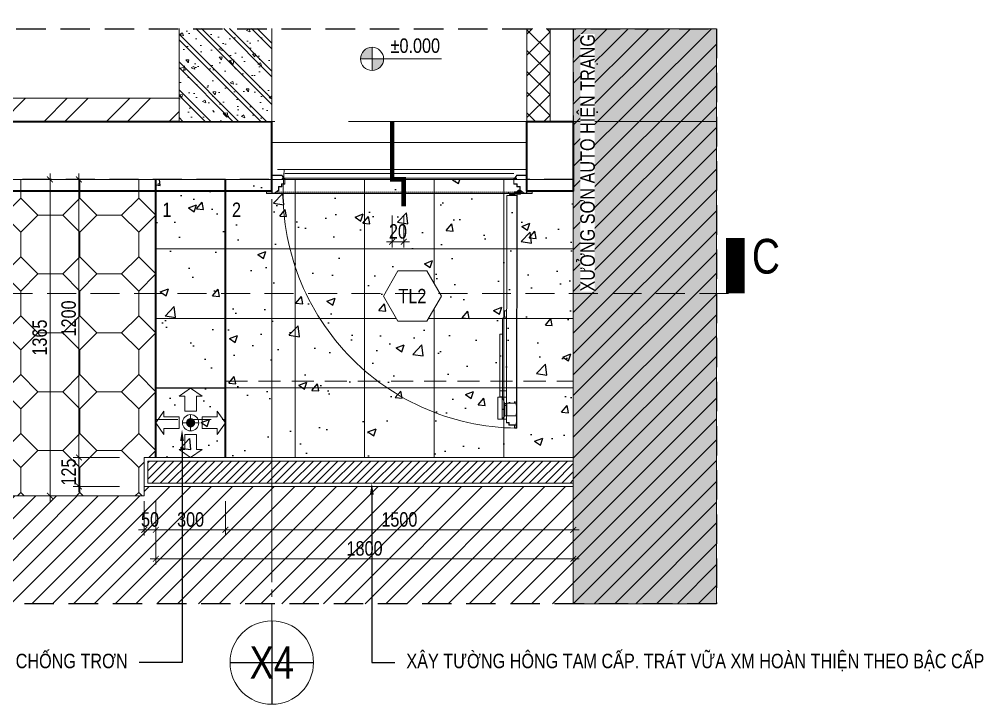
# Model space of a CAD drawing. Header units: millimetres. Extents: x -547695 to 905972, y -1055718 to 167349.
# Drawn here: x -527198 to -523077, y -1016151 to -1013214 of the extents above; entities that cross this region are included whole.
import ezdxf
from ezdxf import colors
from ezdxf.entities.mleader import LeaderData, LeaderLine
from ezdxf.enums import TextEntityAlignment as Align
from ezdxf.math import Vec2, Vec3
from ezdxf.xclip import XClip

# ---------------------------------------------------------------- set-up
doc = ezdxf.new("R2010")
doc.units = ezdxf.units.MM
doc.header["$XCLIPFRAME"] = 0
for name, pattern in [('$0$BASE-A0$0$HIDDEN', [0.375, 0.25, -0.125]), ('CENTER', [50.8, 31.75, -6.35, 6.35, -6.35]), ('HIDDEN', [9.525, 6.35, -3.175]), ('XR-MB (+8.000)$0$$0$BASE-A0$0$HIDDEN', [0.375, 0.25, -0.125])]:
    doc.linetypes.add(name, pattern=pattern)
doc.layers.get('DEFPOINTS').update_dxf_attribs({"color": 1, "lineweight": 25})
doc.layers.add('8', color=8, linetype='Continuous')
doc.layers.add('A.DIM', color=8, linetype='Continuous')
for name, color, linetype, lineweight in [('A-COLS', 9, 'Continuous', 9), ('A-DIMS', 8, 'Continuous', 9), ('A-DOOR', 142, 'Continuous', 9), ('A-GRID', 250, 'CENTER', 15), ('A-HEVY', 111, 'Continuous', 35), ('A-HIDD', 45, 'HIDDEN', 9), ('A-PATT', 252, 'Continuous', 9), ('A-SYMBOLS', 10, 'Continuous', 13), ('A-WALL', 12, 'Continuous', 13), ('A-WALL-INT', 31, 'Continuous', 9), ('NTT-8-THAY', 7, 'Continuous', 18), ('XR-MB (+8.000)$0$chi dan', 8, 'Continuous', 9), ('XR-MB (+8.000)$0$DIM TAN', 169, 'Continuous', 13), ('XR-MB (+8.000)$0$net khung', 2, 'Continuous', 13), ('XR-MB (+8.000)$0$phu kien ngoai cua', 4, 'Continuous', 5)]:
    doc.layers.add(name, color=color, linetype=linetype, lineweight=lineweight)
doc.styles.add('VTK _ Arial_2.5 mm', font='arial.ttf', dxfattribs={"width": 0.8})
doc.styles.add('VTK_Arial', font='arial.ttf', dxfattribs={"width": 0.8})
doc.styles.add('VTK_Arial_3.5 mm', font='arial.ttf', dxfattribs={"width": 0.8, "height": 3.5})
doc.dimstyles.new('$ZCDB_AUDIT_GENERATED_BDC7FD', dxfattribs={"dimscale": 25, "dimtxt": 2.5, "dimasz": 1, "dimexe": 1, "dimexo": 0, "dimgap": 0.5, "dimtad": 1, "dimdec": 0, "dimzin": 12, "dimdsep": 46, "dimtxsty": 'VTK_Arial', "dimblk": 'ARCHTICK', "dimcen": 0, "dimdle": 1, "dimclrd": 256, "dimclre": 256, "dimclrt": 7, "dimadec": 1, "dimazin": 3, "dimtfac": 1, "dimtdec": 0, "dimtmove": 0, "dimatfit": 2, "dimfxl": 20, "dimtolj": 1, "dimtzin": 0, "dimlwd": -1, "dimlwe": -1, "dimarcsym": 0})

# ---------------------------------------------------------------- blocks, each defined once
blk = doc.blocks.new('ERBHRTHB4T')
at = {"color": 0}
blk.add_wipeout([(-200, 100), (200, 100), (200, -400), (-200, -400)], dxfattribs=at).dxf.layer = '8'
at = {"layer": 'A-PATT'}
h = blk.add_hatch(dxfattribs=at)
h.set_pattern_fill('BT-01', color=256, scale=20, style=0, double=1, pattern_type=2)
h.set_pattern_definition([(50, (115612.73, 26820), (143.45204, -12.55043), [15, -165]), (355, (115612.73, 26820), (-27.75027, 150.43843), [12, -132]), (100.4514, (115624.68, 26818.95), (115.70188, 137.88791), [12.74804, -140.22842]), (46.1842, (115612.73, 26860), (213.4482, -33.1038), [22.5, -247.5]), (96.6356, (115630.52, 26857.24), (186.93254, 194.82357), [19.12206, -210.3426]), (351.1842, (115612.73, 26860), (186.9324, 194.8237), [18, -198]), (21, (115632.73, 26850), (119.38141, -80.52378), [15, -165]), (326, (115632.73, 26850), (48.66307, 145.03), [12, -132]), (71.4514, (115642.68, 26843.29), (168.04453, 64.5061), [12.74804, -140.22842]), (37.5, (115612.73, 26820), (2.43197, 66.57877), [0, -130.4, 0, -134, 0, -132.5]), (7.5, (115612.73, 26820), (52.613907, 78.882342), [0, -76.4, 0, -127.4, 0, -50.5]), (327.5, (115568.13, 26820), (106.764487, -4.510974), [0, -50, 0, -156, 0, -207]), (317.5, (115548.13, 26820), (116.637234, 20.021), [0, -65, 0, -103.6, 0, -147]), (45, (115612.73, 26820), (-60.104076, 60.104076), []), (45, (115612.73, 26844.5), (-60.104076, 60.104076), [])])
h.paths.add_polyline_path([(200, 100), (200, -400), (-200, -400), (-200, 100)])
at = {"color": 0}
blk.add_lwpolyline([(-200, 100), (200, 100), (200, -400), (-200, -400)], close=True, dxfattribs=at)
blk = doc.blocks.new('ERYUJH76Y')
at = {"layer": 'A-GRID', "ltscale": 50}
for points in [[(1300, 3348.2), (1300, 25451.9)], [(0, 3348.2), (0, 25008.4)], [(4693.8, 12928.3), (-30446.5, 12928.3)], [(4693.8, 6928.3), (-30446.5, 6928.3)]]:
    blk.add_lwpolyline(points, dxfattribs=at)
at = {"layer": 'A-COLS', "xscale": -1, "rotation": 180}
blk.add_blockref('ERBHRTHB4T', (-200, 7028.3), dxfattribs=at)
blk = doc.blocks.new('XR-MB (+8.000)$0$ban le b')
at = {"layer": 'A-DOOR'}
for p, q in [((11285.3, -283.1), (11288.3, -283.1)), ((11285.3, -307.2), (11285.3, -283.1)), ((11293.8, -308.7), (11286.8, -308.7)), ((11288.3, -283.1), (11288.3, -304.6)), ((11296.8, -306.1), (11289.8, -306.1)), ((11295.3, -318.8), (11295.3, -310.2)), ((11298.3, -318.8), (11298.3, -307.6)), ((11299.8, -330.2), (11293.8, -330.2)), ((11296.8, -327.2), (11296.8, -333.2))]:
    blk.add_line(p, q, dxfattribs=at)
for radius in [10, 7]:
    blk.add_circle((11296.8, -330.2), radius, dxfattribs=at)
for centre, radius, start, end in [((11286.8, -307.2), 1.5, 180, 270), ((11289.8, -304.6), 1.5, 180, 270), ((11293.8, -310.2), 1.5, 0, 90), ((11293.3, -318.8), 2, 286.9578, 0), ((11296.8, -307.6), 1.5, 0, 90), ((11300.3, -318.8), 2, 180, 253.0422)]:
    blk.add_arc(centre, radius, start, end, dxfattribs=at)
blk = doc.blocks.new('XR-MB (+8.000)$0$gioong cao su')
at = {"layer": 'A-DOOR'}
for points in [[(1628098, 55606), (1628100, 55606), (1628100, 55546), (1628098, 55546)], [(1628100, 55591), (1628107, 55591), (1628107, 55561), (1628100, 55561)]]:
    blk.add_lwpolyline(points, close=True, dxfattribs=at)
for points in [[(1628109, 55600), (1628128, 55600, -0.414214), (1628130, 55598), (1628130, 55553, -0.414214), (1628128, 55551), (1628109, 55551, -0.414214), (1628107, 55553), (1628107, 55598, -0.414214)], [(1628109, 55599), (1628128, 55599, -0.414214), (1628129, 55598), (1628129, 55553, -0.414214), (1628128, 55552), (1628109, 55552, -0.414214), (1628108, 55553), (1628108, 55598, -0.414214)]]:
    blk.add_lwpolyline(points, format="xyb", close=True, dxfattribs=at)
blk = doc.blocks.new('XR-MB (+8.000)$0$123')
at = {"layer": 'A-DOOR'}
h = blk.add_hatch(dxfattribs=at)
h.set_pattern_fill('ANSI31', color=256, style=0)
h.set_pattern_definition([(135, (327793.7614, 93736.06553), (0.08838834765, 0.08838834765), [])])
h.paths.add_polyline_path([(240172.2, 36474.1), (240174.2, 36474.1), (240174.2, 36387.6), (240172.2, 36387.6)])
for p, q in [((240171, 36465.3), (240171, 36475.3)), ((240221, 36475.3), (240171, 36475.3)), ((240172.2, 36474.1), (240172.2, 36387.6)), ((240172.2, 36465.3), (240172.2, 36474.1)), ((240172.2, 36474.1), (240220.4, 36474.1)), ((240174.2, 36474.1), (240174.2, 36387.6)), ((240234.8, 36454.9), (240220.4, 36474.1)), ((240236, 36455.3), (240221, 36475.3)), ((240219.8, 36419.5), (240204.8, 36419.5)), ((240204.8, 36419.5), (240204.8, 36402.6)), ((240221, 36418.3), (240206, 36418.3)), ((240206, 36418.3), (240206, 36401.3)), ((240234.8, 36433.5), (240219.8, 36433.5)), ((240219.8, 36433.5), (240219.8, 36419.5)), ((240221, 36432.3), (240221, 36418.3)), ((240236, 36432.3), (240221, 36432.3)), ((240234.8, 36454.9), (240234.8, 36433.5)), ((240236, 36455.3), (240236, 36432.3)), ((240146, 36386.3), (240146, 36398.3)), ((240146, 36398.3), (240147.2, 36398.3)), ((240186, 36386.3), (240146, 36386.3)), ((240147.2, 36387.6), (240147.2, 36398.3)), ((240184.8, 36387.6), (240147.2, 36387.6)), ((240174, 36413.3), (240174, 36413.3)), ((240184.8, 36387.6), (240204.8, 36402.6)), ((240186, 36386.3), (240206, 36401.3))]:
    blk.add_line(p, q, dxfattribs=at)
blk = doc.blocks.new('XR-MB (+8.000)$0$gdfghgfjjjk')
at = {"layer": 'A-DOOR'}
for p, q in [((196862.4, 627567.6), (196871.3, 627567.6)), ((196862.4, 627567.6), (196862.4, 627567.6)), ((196862.4, 627567.6), (196862.4, 627567.6)), ((196862.4, 627567.6), (196862.4, 627567.6)), ((196862.4, 627533.9), (196862.4, 627567.6)), ((196863.3, 627566.7), (196870.4, 627566.7)), ((196863.3, 627533.9), (196863.3, 627566.7)), ((196870.4, 627566.7), (196870.4, 627554.2)), ((196871.3, 627567.6), (196871.3, 627554.2)), ((196862.4, 627552.9), (196861, 626550)), ((196863.3, 627552.9), (196861.9, 626550.9)), ((196863.3, 627554.2), (196896.2, 627554.2)), ((196863.3, 627554.2), (196863.3, 627554.2)), ((196863.3, 627545.3), (196863.3, 627554.2)), ((196864.2, 627545.3), (196863.3, 627545.3)), ((196863.3, 627514.8), (196906, 627514.8)), ((196863.3, 627505.9), (196863.3, 627514.8)), ((196864.2, 627553.3), (196895.3, 627553.3)), ((196864.2, 627545.3), (196864.2, 627553.3)), ((196895.3, 627553.3), (196895.3, 627543.6)), ((196895.3, 627543.6), (196906, 627543.6)), ((196896.2, 627554.2), (196896.2, 627544.5)), ((196896.2, 627544.5), (196906.9, 627544.5)), ((196904.6, 626564.2), (196906, 627543.6)), ((196905.5, 626563.3), (196906.9, 627544.5)), ((196906, 627543.6), (196906, 627533.9)), ((196906, 627514.8), (196906, 627459.6)), ((196906.9, 627544.5), (196906.9, 627533.9)), ((196943.4, 627528.9), (196906.9, 627528.9)), ((196906.9, 627528.9), (196906.9, 627061.6)), ((196913, 627514), (196925.1, 627528.9)), ((196925.1, 627528.9), (196925.1, 627434)), ((196943.4, 627434), (196943.4, 627528.9)), ((196864.2, 627513.9), (196905.1, 627513.9)), ((196864.2, 627505.9), (196864.2, 627513.9)), ((196905.1, 627513.9), (196905.1, 627460.5)), ((196906.9, 627514), (196913, 627514)), ((196913, 627514), (196913, 627461.7)), ((196863.3, 627459.6), (196863.3, 627468.5)), ((196906, 627459.6), (196863.3, 627459.6)), ((196864.2, 627460.5), (196864.2, 627468.5)), ((196905.1, 627460.5), (196864.2, 627460.5)), ((196906.9, 627461.7), (196913, 627461.7)), ((196943.4, 627434), (196906.9, 627434)), ((196913, 627461.7), (196925.1, 627434)), ((196935, 627405.9), (196906.9, 627405.9)), ((196923.8, 627094.9), (196923.8, 627432.3)), ((196935, 627432.3), (196923.8, 627432.3)), ((196935, 627162), (196935, 627432.3)), ((196923.8, 627162), (196935, 627162)), ((196914.9, 627089.1), (196906.9, 627089.1)), ((196914, 627061.6), (196906.9, 627061.6)), ((196922.3, 627092.5), (196914.9, 627089.1)), ((196914.9, 627062.4), (196914.9, 627089.1)), ((196861.5, 626571), (196861.5, 626563.3)), ((196862.4, 626571), (196862.4, 626564.2)), ((196861, 626550), (196869.9, 626550)), ((196861.5, 626563.3), (196905.5, 626563.3)), ((196861.9, 626550.9), (196869, 626550.9)), ((196862.4, 626564.2), (196904.6, 626564.2)), ((196869, 626550.9), (196869, 626563.3)), ((196869.9, 626550), (196869.9, 626563.3)), ((197861.5, 626489.3), (196874.1, 626489.3)), ((197893.9, 626451.1), (196820, 626451)), ((196875, 626468.8), (197861.5, 626468.9))]:
    blk.add_line(p, q, dxfattribs=at)
at = {"layer": 'A-DOOR', "linetype": 'XR-MB (+8.000)$0$$0$BASE-A0$0$HIDDEN'}
blk.add_line((197898.6, 626549.6), (196851.4, 626549.5), dxfattribs=at)
at = {"layer": 'A-DOOR'}
blk.add_arc((196851.4, 626549.5), 1018.1, 354.451, 89.3822, dxfattribs=at)
for centre, major_axis, start_param, end_param in [((196914, 627062.4), (-0.809, 0.369), 1.998585, 3.569381), ((196921.2, 627094.9), (2.34, 1.29), 4.637391, 5.778763)]:
    blk.add_ellipse(centre, major_axis=major_axis, ratio=1, start_param=start_param, end_param=end_param, dxfattribs=at)
at = {"layer": 'XR-MB (+8.000)$0$chi dan', "extrusion": (0, 0, -1), "xscale": 0.8895027643677431, "yscale": 0.8895027643677431, "zscale": -0.889502743225944, "rotation": 179.9978614932291}
blk.add_blockref('XR-MB (+8.000)$0$123', (16816.7, 658912.9), dxfattribs=at)
at = {"layer": 'XR-MB (+8.000)$0$chi dan', "xscale": 0.8895027643677431, "yscale": 0.8895027643677431, "zscale": 0.8895027643677431, "rotation": 180.0021385067709}
blk.add_blockref('XR-MB (+8.000)$0$123', (411550.9, 658928.8), dxfattribs=at)
at = {"layer": 'XR-MB (+8.000)$0$net khung', "xscale": 0.1601102353251793, "yscale": 0.1601102353251793, "zscale": 0.1601102172678523, "rotation": 90.00213296456585}
for p in [(205774.5, 365814), (206777.1, 365814)]:
    blk.add_blockref('XR-MB (+8.000)$0$gioong cao su', p, dxfattribs=at)
at = {"layer": 'XR-MB (+8.000)$0$phu kien ngoai cua', "xscale": 0.889502645156231, "yscale": 0.889502763748169, "zscale": 0.8895026589233752, "rotation": 270.002134667727}
blk.add_blockref('XR-MB (+8.000)$0$ban le b', (197144.8, 636598), dxfattribs=at)
blk = doc.blocks.new('XR-MB (+8.000)$0$cua 1 canh')
blk.add_wipeout([(0, 0), (0, -1100), (220, -1100), (220, 0)]).dxf.layer = 'A-DOOR'
at = {"layer": 'A-DOOR'}
blk.add_lwpolyline([(0, 0), (220, 0), (220, -1100), (0, -1100)], close=True, dxfattribs=at)
at = {"layer": 'XR-MB (+8.000)$0$DIM TAN', "xscale": -1, "rotation": 270}
blk.add_blockref('XR-MB (+8.000)$0$gdfghgfjjjk', (-626335.1, -197918.3), dxfattribs=at)
blk = doc.blocks.new('egeg11')
blk.add_wipeout([(-50, -980.3), (1800, -980.3), (1800, 344.7), (0, 344.7), (0, -855.3), (-50, -855.3)]).dxf.layer = 'A-PATT'
at = {"layer": 'A-PATT'}
for points in [[(0, 344.7), (0, -855.3)], [(0, 344.7), (1800, 344.7)], [(300, 344.7), (300, -855.3)], [(1800, 344.7), (1800, -980.3)], [(1800, -855.3), (-50, -855.3)], [(-50, -855.3), (-50, -980.3)], [(1800, -980.3), (-50, -980.3)]]:
    blk.add_lwpolyline(points, dxfattribs=at)
blk = doc.blocks.new('RHRTHRHRT')
at = {"layer": 'A-PATT', "transparency": 33554620}
h = blk.add_hatch(dxfattribs=at)
h.set_pattern_fill('ANSI37', color=256, scale=20)
h.set_pattern_definition([(45, (-12900, -14800), (-44.90128, 44.90128), []), (135, (-12900, -14800), (-44.90128, -44.90128), [])])
h.paths.add_polyline_path([(-100, -4567.1), (-200, -4567.1), (-200, -14800), (-100, -14800)])
h.paths.add_polyline_path([(0, -500), (-24900, -500), (-24900, -400), (0, -400)])
h.paths.add_polyline_path([(-100, -2114.6), (-200, -2114.6), (-200, -500), (-100, -500)])
h = blk.add_hatch(dxfattribs=at)
h.set_pattern_fill('ANSI32', color=256, scale=20)
h.set_pattern_definition([(45, (-12900, -14800), (-134.704, 134.704), []), (45, (-12810.2, -14800), (-134.704, 134.704), [])])
h.paths.add_polyline_path([(-3800.1, -14700), (-1700, -14700), (-1700, -14800), (-3800.1, -14800)])
h.paths.add_polyline_path([(-9100, -14800), (-8009.8, -14800), (-8009.8, -14700), (-9100, -14700)])
h.paths.add_polyline_path([(-10095.2, -14700), (-9500, -14700), (-9500, -14800), (-10095.2, -14800)])
h.paths.add_polyline_path([(-12900, -14800), (-12304.8, -14800), (-12304.8, -14700), (-12900, -14700)])
at = {"layer": 'A-HEVY'}
blk.add_lwpolyline([(-25300, -8075), (-25300, -14800), (-1300, -14800)], dxfattribs=at)
at = {"layer": 'A-WALL-INT'}
for points in [[(-100, -4567.1), (-200, -4567.1), (-200, -14800), (-100, -14800)], [(-3800.1, -14700), (-1700, -14700), (-1700, -14800), (-3800.1, -14800)]]:
    blk.add_lwpolyline(points, close=True, dxfattribs=at)
at = {"layer": 'A-WALL'}
blk.add_blockref('egeg11', (-1800, -15394.7), dxfattribs=at)
at = {"layer": 'A-HEVY'}
for points in [[(-1300, -15100), (-25600, -15100), (-25600, -8075)], [(-200, -14800), (0, -14800), (0, -15100), (-200, -15100)]]:
    blk.add_lwpolyline(points, dxfattribs=at)
at = {"layer": 'DEFPOINTS', "linetype": '$0$BASE-A0$0$HIDDEN', "ltscale": 500}
blk.add_lwpolyline([(-25550, -50), (0, -50), (0, -15050), (-25550, -15050)], close=True, dxfattribs=at)
at = {"layer": 'A-DOOR', "xscale": -1, "rotation": 89.99999999999874}
blk.add_blockref('XR-MB (+8.000)$0$cua 1 canh', (-1300, -14890.7), dxfattribs=at)
at = {"layer": 'A-HEVY'}
for points in [[(-1300, -15100), (-1300, -14800)], [(-200, -15100), (-200, -14800)]]:
    blk.add_lwpolyline(points, dxfattribs=at)
at = {"layer": 'A-GRID'}
ref = blk.add_blockref('ERYUJH76Y', (-1300, -21728.3), dxfattribs=at)
XClip(ref).set_block_clipping_path([(-32069.3798585372, 5005.1306604635), (6367.1031573832, 26504.5361301411)])
blk = doc.blocks.new('*U267')
h = blk.add_hatch(color=256)
edge = h.paths.add_edge_path()
edge.add_arc((1.5, 1.5), 0.2, 0, 360)
for p, q in [((1.5, 1.15), (1.5, 1.85)), ((1.154, 1.5), (1.846, 1.5))]:
    blk.add_line(p, q)
for points in [[(3, 0), (0, 0), (0, 3), (3, 3)], [(1.75, 2), (1.75, 2.65), (2, 2.65), (1.5, 3), (1, 2.65), (1.25, 2.65), (1.25, 2)], [(1, 1.25), (0.35, 1.25), (0.35, 1), (0, 1.5), (0.35, 2), (0.35, 1.75), (1, 1.75)], [(2, 1.25), (2.65, 1.25), (2.65, 1), (3, 1.5), (2.65, 2), (2.65, 1.75), (2, 1.75)], [(1.75, 1), (1.75, 0.35), (2, 0.35), (1.5, 0), (1, 0.35), (1.25, 0.35), (1.25, 1)]]:
    blk.add_lwpolyline(points, close=True)
blk.add_circle((1.5, 1.5), 0.35)
blk = doc.blocks.new('*U266')
blk.add_wipeout([(2.5, 4.33), (-2.5, 4.33), (-5, 0), (-2.5, -4.33), (2.5, -4.33), (5, 0)])
blk.add_lwpolyline([(2.5, 4.33), (-2.5, 4.33), (-5, 0), (-2.5, -4.33), (2.5, -4.33), (5, 0)], close=True)
at = {"color": 7, "style": 'VTK _ Arial_2.5 mm', "width": 0.8, "flags": 8}
blk.add_attdef('SYMBOL', text='', height=2.5, dxfattribs=at).set_placement((0, 0), align=Align.MIDDLE_CENTER)
blk = doc.blocks.new('_ARCHTICK')
at = {"color": 0, "linetype": 'ByBlock', "const_width": 0.15}
blk.add_lwpolyline([(-0.5, -0.5), (0.5, 0.5)], dxfattribs=at)
blk = doc.blocks.new('*D929')
at = {"layer": 'A-DIMS', "ltscale": 5, "transparency": 16777216}
for p, q in [((-526608.9, -1015293.5), (-526608.9, -1015442.6)), ((-526308.9, -1015293.5), (-526308.9, -1015442.6)), ((-526633.9, -1015417.6), (-526283.9, -1015417.6))]:
    blk.add_line(p, q, dxfattribs=at)
at = {"layer": 'DEFPOINTS', "color": 0, "transparency": 16777216}
for p in [(-526608.9, -1015293.5), (-526308.9, -1015293.5), (-526308.9, -1015417.6)]:
    blk.add_point(p, dxfattribs=at)
at = {"layer": 'A-DIMS', "transparency": 16777216, "xscale": 25, "yscale": 25, "zscale": 25, "rotation": 180}
blk.add_blockref('_ARCHTICK', (-526608.9, -1015417.6), dxfattribs=at)
at = {"layer": 'A-DIMS', "transparency": 16777216, "xscale": 25, "yscale": 25, "zscale": 25}
blk.add_blockref('_ARCHTICK', (-526308.9, -1015417.6), dxfattribs=at)
at = {"layer": 'A-DIMS', "color": 7, "transparency": 16777216, "insert": (-526458.9, -1015373.2), "char_height": 62.5, "attachment_point": 5, "style": 'VTK_Arial'}
blk.add_mtext('\\A1;300', dxfattribs=at)
blk = doc.blocks.new('*D930')
at = {"layer": 'A-DIMS', "transparency": 16777216}
for p, q in [((-526308.9, -1015293.5), (-526308.9, -1015442.6)), ((-524808.9, -1015293.5), (-524808.9, -1015442.6)), ((-526333.9, -1015417.6), (-524783.9, -1015417.6))]:
    blk.add_line(p, q, dxfattribs=at)
at = {"layer": 'DEFPOINTS', "color": 0, "transparency": 16777216}
for p in [(-526308.9, -1015293.5), (-524808.9, -1015293.5), (-524808.9, -1015417.6)]:
    blk.add_point(p, dxfattribs=at)
at = {"layer": 'A-DIMS', "transparency": 16777216, "xscale": 25, "yscale": 25, "zscale": 25, "rotation": 180}
blk.add_blockref('_ARCHTICK', (-526308.9, -1015417.6), dxfattribs=at)
at = {"layer": 'A-DIMS', "transparency": 16777216, "xscale": 25, "yscale": 25, "zscale": 25}
blk.add_blockref('_ARCHTICK', (-524808.9, -1015417.6), dxfattribs=at)
at = {"layer": 'A-DIMS', "color": 7, "transparency": 16777216, "insert": (-525558.9, -1015373.2), "char_height": 62.5, "attachment_point": 5, "style": 'VTK_Arial'}
blk.add_mtext('\\A1;1500', dxfattribs=at)
blk = doc.blocks.new('*D931')
at = {"layer": 'A-DIMS', "transparency": 16777216}
for p, q in [((-526608.9, -1015293.5), (-526608.9, -1015567.6)), ((-524808.9, -1015293.5), (-524808.9, -1015567.6)), ((-526633.9, -1015542.6), (-524783.9, -1015542.6))]:
    blk.add_line(p, q, dxfattribs=at)
at = {"layer": 'DEFPOINTS', "color": 0, "transparency": 16777216}
for p in [(-526608.9, -1015293.5), (-524808.9, -1015293.5), (-524808.9, -1015542.6)]:
    blk.add_point(p, dxfattribs=at)
at = {"layer": 'A-DIMS', "transparency": 16777216, "xscale": 25, "yscale": 25, "zscale": 25, "rotation": 180}
blk.add_blockref('_ARCHTICK', (-526608.9, -1015542.6), dxfattribs=at)
at = {"layer": 'A-DIMS', "transparency": 16777216, "xscale": 25, "yscale": 25, "zscale": 25}
blk.add_blockref('_ARCHTICK', (-524808.9, -1015542.6), dxfattribs=at)
at = {"layer": 'A-DIMS', "color": 7, "transparency": 16777216, "insert": (-525708.9, -1015498.2), "char_height": 62.5, "attachment_point": 5, "style": 'VTK_Arial'}
blk.add_mtext('\\A1;1800', dxfattribs=at)
blk = doc.blocks.new('*D932')
at = {"layer": 'A-DIMS', "transparency": 16777216}
for p, q in [((-526658.9, -1015293.5), (-526658.9, -1015442.6)), ((-526608.9, -1015293.5), (-526608.9, -1015442.6)), ((-526583.9, -1015417.6), (-526683.9, -1015417.6))]:
    blk.add_line(p, q, dxfattribs=at)
at = {"layer": 'DEFPOINTS', "color": 0, "transparency": 16777216}
for p in [(-526658.9, -1015293.5), (-526608.9, -1015293.5), (-526658.9, -1015417.6)]:
    blk.add_point(p, dxfattribs=at)
at = {"layer": 'A-DIMS', "transparency": 16777216, "xscale": 25, "yscale": 25, "zscale": 25, "rotation": 180}
blk.add_blockref('_ARCHTICK', (-526658.9, -1015417.6), dxfattribs=at)
at = {"layer": 'A-DIMS', "transparency": 16777216, "xscale": 25, "yscale": 25, "zscale": 25}
blk.add_blockref('_ARCHTICK', (-526608.9, -1015417.6), dxfattribs=at)
at = {"layer": 'A-DIMS', "color": 7, "transparency": 16777216, "insert": (-526633.9, -1015373.2), "char_height": 62.5, "attachment_point": 5, "style": 'VTK_Arial'}
blk.add_mtext('\\A1;50', dxfattribs=at)
blk = doc.blocks.new('*D933')
at = {"layer": 'A-DIMS', "transparency": 16777216}
for p, q in [((-526940.2, -1015255.7), (-526940.2, -1015080.7)), ((-526765, -1015105.7), (-526965.2, -1015105.7)), ((-526765, -1015230.7), (-526965.2, -1015230.7))]:
    blk.add_line(p, q, dxfattribs=at)
at = {"layer": 'DEFPOINTS', "color": 0, "transparency": 16777216}
for p in [(-526940.2, -1015105.7), (-526765, -1015105.7), (-526765, -1015230.7)]:
    blk.add_point(p, dxfattribs=at)
at = {"layer": 'A-DIMS', "transparency": 16777216, "xscale": 25, "yscale": 25, "zscale": 25}
for p, rotation in [((-526940.2, -1015105.7), 90), ((-526940.2, -1015230.7), 270)]:
    blk.add_blockref('_ARCHTICK', p, dxfattribs=dict(at, rotation=rotation))
at = {"layer": 'A-DIMS', "color": 7, "transparency": 16777216, "insert": (-526984.6, -1015168.2), "char_height": 62.5, "attachment_point": 5, "rotation": 90, "style": 'VTK_Arial'}
blk.add_mtext('\\A1;125', dxfattribs=at)
blk = doc.blocks.new('*D934')
at = {"layer": 'A-DIMS', "transparency": 16777216}
for p, q in [((-526765, -1013905.7), (-526965.2, -1013905.7)), ((-526940.2, -1015130.7), (-526940.2, -1013880.7)), ((-526765, -1015105.7), (-526965.2, -1015105.7))]:
    blk.add_line(p, q, dxfattribs=at)
at = {"layer": 'DEFPOINTS', "color": 0, "transparency": 16777216}
for p in [(-526940.2, -1013905.7), (-526765, -1013905.7), (-526765, -1015105.7)]:
    blk.add_point(p, dxfattribs=at)
at = {"layer": 'A-DIMS', "transparency": 16777216, "xscale": 25, "yscale": 25, "zscale": 25}
for p, rotation in [((-526940.2, -1013905.7), 90), ((-526940.2, -1015105.7), 270)]:
    blk.add_blockref('_ARCHTICK', p, dxfattribs=dict(at, rotation=rotation))
at = {"layer": 'A-DIMS', "color": 7, "transparency": 16777216, "insert": (-526984.6, -1014505.7), "char_height": 62.5, "attachment_point": 5, "rotation": 90, "style": 'VTK_Arial'}
blk.add_mtext('\\A1;1200', dxfattribs=at)
blk = doc.blocks.new('*U303')
blk.add_wipeout([(4.5, 0), (4.46, -0.56), (4.36, -1.12), (4.18, -1.66), (3.94, -2.17), (3.64, -2.65), (3.28, -3.08), (2.87, -3.47), (2.41, -3.8), (1.92, -4.07), (1.39, -4.28), (0.84, -4.42), (0.28, -4.49), (-0.28, -4.49), (-0.84, -4.42), (-1.39, -4.28), (-1.92, -4.07), (-2.41, -3.8), (-2.87, -3.47), (-3.28, -3.08), (-3.64, -2.65), (-3.94, -2.17), (-4.18, -1.66), (-4.36, -1.12), (-4.46, -0.56), (-4.5, 0), (-4.46, 0.56), (-4.36, 1.12), (-4.18, 1.66), (-3.94, 2.17), (-3.64, 2.65), (-3.28, 3.08), (-2.87, 3.47), (-2.41, 3.8), (-1.92, 4.07), (-1.39, 4.28), (-0.84, 4.42), (-0.28, 4.49), (0.28, 4.49), (0.84, 4.42), (1.39, 4.28), (1.92, 4.07), (2.41, 3.8), (2.87, 3.47), (3.28, 3.08), (3.64, 2.65), (3.94, 2.17), (4.18, 1.66), (4.36, 1.12), (4.46, 0.56)])
blk.add_circle((0, 0), 4.5)
at = {"layer": 'DEFPOINTS', "color": 250}
for p, q in [((0, 4.5), (0, -4.5)), ((-4.5, 0), (4.5, 0))]:
    blk.add_line(p, q, dxfattribs=at)
at = {"color": 7, "style": 'VTK_Arial_3.5 mm', "width": 0.8}
blk.add_attdef('X12', text='', height=3.5, dxfattribs=at).set_placement((0, 0), align=Align.MIDDLE_CENTER)
blk = doc.blocks.new('*D935')
at = {"layer": 'A-DIMS', "transparency": 16777216}
for p, q in [((-526765, -1013905.7), (-527090.2, -1013905.7)), ((-527065.2, -1013880.7), (-527065.2, -1015295.7)), ((-526865.1, -1015270.7), (-527090.2, -1015270.7))]:
    blk.add_line(p, q, dxfattribs=at)
at = {"layer": 'DEFPOINTS', "color": 0, "transparency": 16777216}
for p in [(-526765, -1013905.7), (-527065.2, -1015270.7), (-526865.1, -1015270.7)]:
    blk.add_point(p, dxfattribs=at)
at = {"layer": 'A-DIMS', "transparency": 16777216, "xscale": 25, "yscale": 25, "zscale": 25}
for p, rotation in [((-527065.2, -1013905.7), 90), ((-527065.2, -1015270.7), 270)]:
    blk.add_blockref('_ARCHTICK', p, dxfattribs=dict(at, rotation=rotation))
at = {"layer": 'A-DIMS', "color": 7, "transparency": 16777216, "insert": (-527109.6, -1014588.2), "char_height": 62.5, "attachment_point": 5, "rotation": 90, "style": 'VTK_Arial'}
blk.add_mtext('\\A1;1365', dxfattribs=at)
blk = doc.blocks.new('*U117')
at = {"layer": 'A-SYMBOLS'}
h = blk.add_hatch(color=256, dxfattribs=at)
h.paths.add_polyline_path([(0, 0), (0, -2, 0.414214), (2, 0)])
h.paths.add_polyline_path([(0, 0), (0, 2, 0.414214), (-2, 0)])
blk.add_line((-2, 0), (12, 0))
blk.add_lwpolyline([(0, -2), (0, 2)])
blk.add_circle((0, 0), 2, dxfattribs=at)
at = {"color": 7, "style": 'VTK _ Arial_2.5 mm', "width": 0.8, "flags": 4}
blk.add_attdef('FINISHFLOORLEVEL', text='', height=2.5, dxfattribs=at).set_placement((3.2, 3.53), align=Align.TOP_LEFT)
blk.add_attdef('NAMEOFLEVEL', (3.2, -3.47), '', height=2.5, dxfattribs=at)
blk = doc.blocks.new('*D937')
at = {"layer": 'A-DIMS', "transparency": 16777216}
for p, q in [((-525589.9, -1014061.6), (-525589.9, -1014199.7)), ((-525539.9, -1014061.6), (-525539.9, -1014199.7)), ((-525614.9, -1014174.7), (-525514.9, -1014174.7))]:
    blk.add_line(p, q, dxfattribs=at)
at = {"layer": 'DEFPOINTS', "color": 0, "transparency": 16777216}
for p in [(-525589.9, -1014061.6), (-525539.9, -1014061.6), (-525539.9, -1014174.7)]:
    blk.add_point(p, dxfattribs=at)
at = {"layer": 'A-DIMS', "transparency": 16777216, "xscale": 25, "yscale": 25, "zscale": 25, "rotation": 180}
blk.add_blockref('_ARCHTICK', (-525589.9, -1014174.7), dxfattribs=at)
at = {"layer": 'A-DIMS', "transparency": 16777216, "xscale": 25, "yscale": 25, "zscale": 25}
blk.add_blockref('_ARCHTICK', (-525539.9, -1014174.7), dxfattribs=at)
at = {"layer": 'A-DIMS', "color": 7, "transparency": 16777216, "insert": (-525564.9, -1014130.3), "char_height": 62.5, "attachment_point": 5, "style": 'VTK_Arial'}
blk.add_mtext('\\A1;20', dxfattribs=at)

msp = doc.modelspace()

# ---------------------------------------------------------------- hatches: boundary and pattern name
at = {"layer": 'A-PATT', "transparency": 33554620}
h = msp.add_hatch(color=7, dxfattribs=at)
h.dxf.hatch_style = 1
h.paths.add_polyline_path([(-524191.1, -1013255.3), (-524808.9, -1013255.3), (-524808.9, -1015736.5), (-524191.1, -1015736.5)])

# ---------------------------------------------------------------- linework, layer by layer
at = {"layer": 'A-PATT', "color": 250, "transparency": 33554620}
msp.add_lwpolyline([(-524808.9, -1015736.5), (-524191.1, -1015736.5), (-524191.1, -1013255.3), (-524808.9, -1013255.3)], close=True, dxfattribs=at)

# ---------------------------------------------------------------- block references
at = {"layer": 'A-HEVY'}
ref = msp.add_blockref('RHRTHRHRT', (-493746.5, -1006952.8), dxfattribs=at)
XClip(ref).set_block_clipping_path([(-28215.4999999999, -9807.4999999999), (-23801.4999999999, 596.5000000001)])
at = {"layer": 'A-SYMBOLS', "xscale": 40, "yscale": 40, "zscale": 40}
msp.add_blockref('*U303', (-526108.9, -1015990.3), dxfattribs=at).add_auto_attribs({'X12': 'X4'})

# ---------------------------------------------------------------- texts
at = {"layer": 'A.DIM', "color": 7, "insert": (-523978.3, -1014238.2), "char_height": 150, "attachment_point": 5, "style": 'VTK_Arial', "bg_fill": 3, "box_fill_scale": 1.1, "bg_fill_color": 257, "bg_fill_transparency": 0}
msp.add_mtext('\\A1;C', dxfattribs=at)

# ---------------------------------------------------------------- next in the draw order: linework, layer by layer
at = {"layer": 'A-SYMBOLS', "const_width": 80}
msp.add_lwpolyline([(-524110.5, -1014397.5), (-524110.5, -1014158.8)], dxfattribs=at)

# ---------------------------------------------------------------- next in the draw order: block references
at = {"layer": 'A-HEVY'}
ref = msp.add_blockref('RHRTHRHRT', (-524808.9, -998855.7), dxfattribs=at)
XClip(ref).set_block_clipping_path([(-3544.5910186522, -16880.7335869387), (617.7701081213, -14399.5472302057)])

# ---------------------------------------------------------------- next in the draw order: hatches: boundary and pattern name
at = {"layer": 'A-PATT', "transparency": 33554620}
h = msp.add_hatch(dxfattribs=at)
h.set_pattern_fill('ANSI31', color=250, scale=20)
h.set_pattern_definition([(45, (-524808.87, -1015736.46), (-44.9013, 44.9013), [])])
h.paths.add_polyline_path([(-528353.4, -1015270.7), (-526658.9, -1015270.7), (-526658.9, -1015230.7), (-524808.9, -1015230.7), (-524808.9, -1015736.5), (-528353.4, -1015736.5)])
h.paths.add_polyline_path([(-524808.9, -1015736.5), (-524191.1, -1015736.5), (-524191.1, -1013255.3), (-524808.9, -1013255.3)])
at = {"layer": 'A-PATT', "ltscale": 0.3}
h = msp.add_hatch(dxfattribs=at)
h.set_pattern_fill('_USER', color=256, scale=300, style=0, double=1, pattern_type=0)
h.set_pattern_definition([(0, (-526608.87, -1015105.73), (0, 300), []), (90, (-526608.87, -1015105.73), (-300, 2e-14), [])])
h.paths.add_polyline_path([(-526608.9, -1013905.7), (-524808.9, -1013905.7), (-524808.9, -1015105.7), (-526608.9, -1015105.7)])
at = {"layer": 'A-PATT', "lineweight": -2}
h = msp.add_hatch(dxfattribs=at)
h.set_pattern_fill('AR-CONC', color=256, scale=50)
h.set_pattern_definition([(50, (-979129.52, -1916884.34), (358.63009, -31.37607), [37.5, -412.5]), (355, (-979129.52, -1916884.34), (-69.37567, 376.09607), [30, -330]), (100.451444, (-979099.64, -1916886.95), (289.25442, 344.72), [31.8701, -350.57106]), (46.1842, (-979129.52, -1916784.34), (533.62067, -82.75964), [56.25, -618.75]), (96.635635, (-979085.05, -1916791.23), (467.33097, 487.0593), [47.80517, -525.85688]), (351.184164, (-979129.5, -1916784.34), (467.33097, 487.0593), [45, -495]), (21, (-979079.52, -1916809.34), (298.45353, -201.309445), [37.5, -412.5]), (326, (-979079.52, -1916809.34), (121.65767, 362.57502), [30, -330]), (71.451445, (-979054.65, -1916826.1), (420.11119, 161.26558), [31.8701, -350.57106]), (37.5, (-979129.52, -1916884.34), (6.079928, 166.446927), [0, -326, 0, -335, 0, -331.25]), (7.5, (-979129.52, -1916884.34), (131.53477, 197.205856), [0, -191, 0, -318.5, 0, -126.25]), (327.5, (-979241.02, -1916884.34), (266.911218, -11.277436), [0, -125, 0, -390, 0, -517.5]), (317.5, (-979291.02, -1916884.34), (291.593085, 50.05249), [0, -162.5, 0, -259, 0, -367.5])])
h.paths.add_polyline_path([(-526608.9, -1013905.7), (-524808.9, -1013905.7), (-524808.9, -1015105.7), (-526608.9, -1015105.7)])
at = {"layer": 'A.DIM', "lineweight": -2}
h = msp.add_hatch(dxfattribs=at)
h.set_pattern_fill('ANSI31', color=251, scale=200, style=0)
h.set_pattern_definition([(45, (-997033.957, -1917878.33), (-17.6776695, 17.6776695), [])])
h.paths.add_polyline_path([(-526643.9, -1015120.7), (-524808.9, -1015120.7), (-524808.9, -1015215.7), (-526643.9, -1015215.7)])
at = {"layer": 'NTT-8-THAY'}
h = msp.add_hatch(dxfattribs=at)
h.set_pattern_fill('OCTAGON', color=250, scale=10)
h.set_pattern_definition([(315, (-442862.98, -1112538.16), (254.00008, -5e-14), [104.171, -255.03937]), (0, (-442789.32, -1112611.82), (254, 254), [106.68, -147.32]), (45, (-442682.64, -1112611.82), (0, 254.00008), [104.171, -255.03937]), (135, (-442608.98, -1112431.48), (-254.00008, 2e-14), [104.171, -255.03937]), (225, (-442789.32, -1112357.82), (5e-14, -254.00008), [104.171, -255.03937]), (270, (-442862.98, -1112431.48), (254, -254), [106.68, -147.32])])
h.paths.add_polyline_path([(-528353.4, -1015270.7), (-526658.9, -1015270.7), (-526658.9, -1015105.7), (-526608.9, -1015105.7), (-526608.9, -1013905.7), (-528353.4, -1013905.7)])

# ---------------------------------------------------------------- next in the draw order: linework, layer by layer
at = {"layer": 'A-GRID', "ltscale": 5}
msp.add_lwpolyline([(-526108.9, -1015230.7), (-526108.9, -1015810.3)], dxfattribs=at)
at = {"layer": 'A-HEVY', "const_width": 20}
msp.add_lwpolyline([(-525589.9, -1013655.7), (-525589.9, -1013905.7), (-525539.9, -1013905.7), (-525539.9, -1014021.4)], dxfattribs=at)
at = {"layer": 'A-HEVY'}
for points in [[(-526608.9, -1015105.7), (-526608.9, -1013905.7)], [(-526308.9, -1015105.7), (-526308.9, -1013905.7)]]:
    msp.add_lwpolyline(points, dxfattribs=at)
at = {"layer": 'A-HIDD', "ltscale": 15}
msp.add_lwpolyline([(-526608.9, -1015105.7), (-526608.9, -1014941.2), (-526308.9, -1014941.2), (-526308.9, -1014776.2), (-524808.9, -1014776.2)], dxfattribs=at)
at = {"layer": 'A-PATT'}
for points in [[(-528353.4, -1015270.7), (-526658.9, -1015270.7), (-526658.9, -1015105.7), (-526608.9, -1015105.7), (-526608.9, -1013905.7), (-528353.4, -1013905.7)], [(-526608.9, -1013905.7), (-524808.9, -1013905.7), (-524808.9, -1015105.7), (-526608.9, -1015105.7)], [(-526658.9, -1015105.7), (-524808.9, -1015105.7), (-524808.9, -1015230.7), (-526658.9, -1015230.7)], [(-526643.9, -1015120.7), (-524808.9, -1015120.7), (-524808.9, -1015215.7), (-526643.9, -1015215.7)]]:
    msp.add_lwpolyline(points, close=True, dxfattribs=at)

# ---------------------------------------------------------------- next in the draw order: block references
at = {"layer": 'A-SYMBOLS'}
ref = msp.add_blockref('*U117', (-525676.6, -1013385.6), dxfattribs=dict(at, xscale=25.00000000000007, yscale=25.00000000000007, zscale=25.00000000000007))
ref.add_attrib('FINISHFLOORLEVEL', '%%p0.000', dxfattribs={"layer": '0', "color": 7, "height": 62.5, "style": 'VTK _ Arial_2.5 mm', "width": 0.8, "flags": 4}).set_placement((-525596.6, -1013297.3), align=Align.TOP_LEFT)
at = {"layer": 'A-SYMBOLS', "ltscale": 0.3, "xscale": 100, "yscale": 100, "zscale": 100}
msp.add_blockref('*U267', (-526608.9, -1015105.7), dxfattribs=at)

# ---------------------------------------------------------------- next in the draw order: texts
at = {"layer": 'A-DIMS', "color": 7, "char_height": 62.5, "attachment_point": 5, "style": 'VTK_Arial'}
for s, insert in [('\\A1;1', (-526561.1, -1014036.7)), ('\\A1;2', (-526261.1, -1014036.7))]:
    msp.add_mtext(s, dxfattribs=dict(at, insert=insert))

# ---------------------------------------------------------------- next in the draw order: dimensions: what is measured, and where the dimension line sits
at = {"layer": 'A-DIMS'}
for base, p1, p2, picture, middle in [((-527065.2, -1015270.7), (-526765, -1013905.7), (-526865.1, -1015270.7), '*D935', (-527109.6, -1014588.2)), ((-526940.2, -1013905.7), (-526765, -1015105.7), (-526765, -1013905.7), '*D934', (-526984.6, -1014505.7))]:
    dim = msp.add_linear_dim(base=base, p1=p1, p2=p2, angle=90, dimstyle='$ZCDB_AUDIT_GENERATED_BDC7FD', override={"dimpost": '\\X', "dimtmove": 1}, dxfattribs=at)
    dim.commit()
    dim.dimension.update_dxf_attribs({"geometry": picture, "text_midpoint": middle})
dim = msp.add_linear_dim(base=(-525539.9, -1014174.7), p1=(-525589.9, -1014061.6), p2=(-525539.9, -1014061.6), text='20', dimstyle='$ZCDB_AUDIT_GENERATED_BDC7FD', override={"dimpost": '\\X', "dimblk": 'ARCHTICK', "dimtmove": 1}, dxfattribs=at)
dim.commit()
dim.dimension.update_dxf_attribs({"geometry": '*D937', "text_midpoint": (-525564.9, -1014174.7), "dimtype": 160})
dim = msp.add_linear_dim(base=(-526940.2, -1015105.7), p1=(-526765, -1015230.7), p2=(-526765, -1015105.7), angle=90, dimstyle='$ZCDB_AUDIT_GENERATED_BDC7FD', override={"dimpost": '\\X', "dimblk": 'ARCHTICK', "dimtmove": 1}, dxfattribs=at)
dim.commit()
dim.dimension.update_dxf_attribs({"geometry": '*D933', "text_midpoint": (-526940.2, -1015168.2), "dimtype": 160})
dim = msp.add_linear_dim(base=(-526658.9, -1015417.6), p1=(-526608.9, -1015293.5), p2=(-526658.9, -1015293.5), dimstyle='$ZCDB_AUDIT_GENERATED_BDC7FD', override={"dimpost": '\\X', "dimtmove": 1}, dxfattribs=at)
dim.commit()
dim.dimension.update_dxf_attribs({"geometry": '*D932', "text_midpoint": (-526633.9, -1015417.6), "dimtype": 160})
at = {"layer": 'A-DIMS', "ltscale": 5}
dim = msp.add_linear_dim(base=(-526308.9, -1015417.6), p1=(-526608.9, -1015293.5), p2=(-526308.9, -1015293.5), dimstyle='$ZCDB_AUDIT_GENERATED_BDC7FD', override={"dimpost": '\\X', "dimblk": 'ARCHTICK'}, dxfattribs=at)
dim.commit()
dim.dimension.update_dxf_attribs({"geometry": '*D929', "text_midpoint": (-526458.9, -1015373.2)})
at = {"layer": 'A-DIMS'}
for base, p1, override, picture, middle in [((-524808.9, -1015542.6), (-526608.9, -1015293.5), {"dimpost": '\\X'}, '*D931', (-525708.9, -1015498.2)), ((-524808.9, -1015417.6), (-526308.9, -1015293.5), {"dimpost": '\\X', "dimtmove": 1}, '*D930', (-525558.9, -1015373.2))]:
    dim = msp.add_linear_dim(base=base, p1=p1, p2=(-524808.9, -1015293.5), dimstyle='$ZCDB_AUDIT_GENERATED_BDC7FD', override=override, dxfattribs=at)
    dim.commit()
    dim.dimension.update_dxf_attribs({"geometry": picture, "text_midpoint": middle})

# ---------------------------------------------------------------- next in the draw order: leaders
at = {"layer": 'A-SYMBOLS'}
ml = msp.add_multileader_mtext('Standard', dxfattribs=at)
ml.set_content('TAM CẤP ỐP LÁT GẠCH CHỐNG TRƠN', color=7, style='VTK_Arial')
ml.set_leader_properties()
ml.build(insert=Vec2(0, 0))
ml.multileader.update_dxf_attribs({"text_top_attachment_type": 0, "text_bottom_attachment_type": 0, "arrow_head_size": 50, "scale": 25})
ctx = ml.context
ctx.base_point, ctx.scale, ctx.char_height, ctx.arrow_head_size, ctx.landing_gap_size, ctx.plane_origin = Vec3(-527475, -1015990.3), 25, 62.5, 50, 50, Vec3(-525432.2, -1017731.9)
ctx.text_align_type = 2
notes = []
notes.append((ctx, [(0, (1, 1, 0), (-526496, -1015990.3), (-1, 0), 184.3, [(0, [(-526496, -1014984.7)], 256, [])])]))
ctx.mtext.insert, ctx.mtext.width, ctx.mtext.alignment, ctx.mtext.flow_direction = Vec3(-526730.4, -1015952.2), 745.699, 3, 5
ml = msp.add_multileader_mtext('Standard', dxfattribs=at)
ml.set_content('XÂY TƯỜNG HÔNG TAM CẤP. TRÁT VỮA XM HOÀN THIỆN THEO BẬC CẤP', color=7, style='VTK_Arial')
ml.set_leader_properties()
ml.build(insert=Vec2(0, 0))
ml.multileader.update_dxf_attribs({"text_top_attachment_type": 0, "text_bottom_attachment_type": 0, "arrow_head_size": 50, "scale": 25})
ctx = ml.context
ctx.base_point, ctx.scale, ctx.char_height, ctx.arrow_head_size, ctx.landing_gap_size, ctx.plane_origin = Vec3(-525578.6, -1015990.3), 25, 62.5, 50, 50, Vec3(-526741.6, -1017731.9)
notes.append((ctx, [(0, (1, 1, 0), (-525677.7, -1015990.3), (1, 0), 99.2, [(0, [(-525677.7, -1015215.7)], 256, [])])]))
ctx.mtext.insert, ctx.mtext.width, ctx.mtext.flow_direction = Vec3(-525528.6, -1015952.2), 899.563, 5
for ctx, leaders in notes:
    for number, flags, end, landing, length, lines in leaders:
        leader = LeaderData()
        leader.index, (leader.has_last_leader_line, leader.has_dogleg_vector, leader.attachment_direction) = number, flags
        leader.last_leader_point, leader.dogleg_vector, leader.dogleg_length = Vec3(end), Vec3(landing), length
        for number, points, colour, breaks in lines:
            line = LeaderLine()
            line.index, line.vertices, line.color, line.breaks = number, Vec3.list(points), colors.encode_raw_color(colour), breaks
            leader.lines.append(line)
        ctx.leaders.append(leader)

# ---------------------------------------------------------------- next in the draw order: block references
at = {"layer": 'A-SYMBOLS', "xscale": 25, "yscale": 25, "zscale": 25}
msp.add_blockref('*U266', (-525502.6, -1014409.1), dxfattribs=at).add_auto_attribs({'SYMBOL': 'TL2'})

# ---------------------------------------------------------------- next in the draw order: linework, layer by layer
at = {"layer": 'A-HIDD', "lineweight": -2, "ltscale": 20}
msp.add_lwpolyline([(-524191.1, -1013255.3), (-524191.1, -1015736.5), (-528353.4, -1015736.5), (-528353.4, -1013255.3)], close=True, dxfattribs=at)
at = {"layer": 'A-SYMBOLS', "linetype": '$0$BASE-A0$0$HIDDEN', "ltscale": 500}
msp.add_lwpolyline([(-527827.5, -1014397.5), (-524110.5, -1014397.5)], dxfattribs=at)

# ---------------------------------------------------------------- next in the draw order: texts
at = {"layer": 'A-DIMS', "color": 7, "insert": (-524740.5, -1013834.1), "char_height": 62.5, "attachment_point": 5, "rotation": 90, "style": 'VTK_Arial', "bg_fill": 3, "box_fill_scale": 1, "bg_fill_color": 257, "bg_fill_transparency": 0}
msp.add_mtext('\\A1;XƯỞNG SƠN AUTO HIỆN TRẠNG', dxfattribs=at)

doc.saveas('drawing.dxf')
